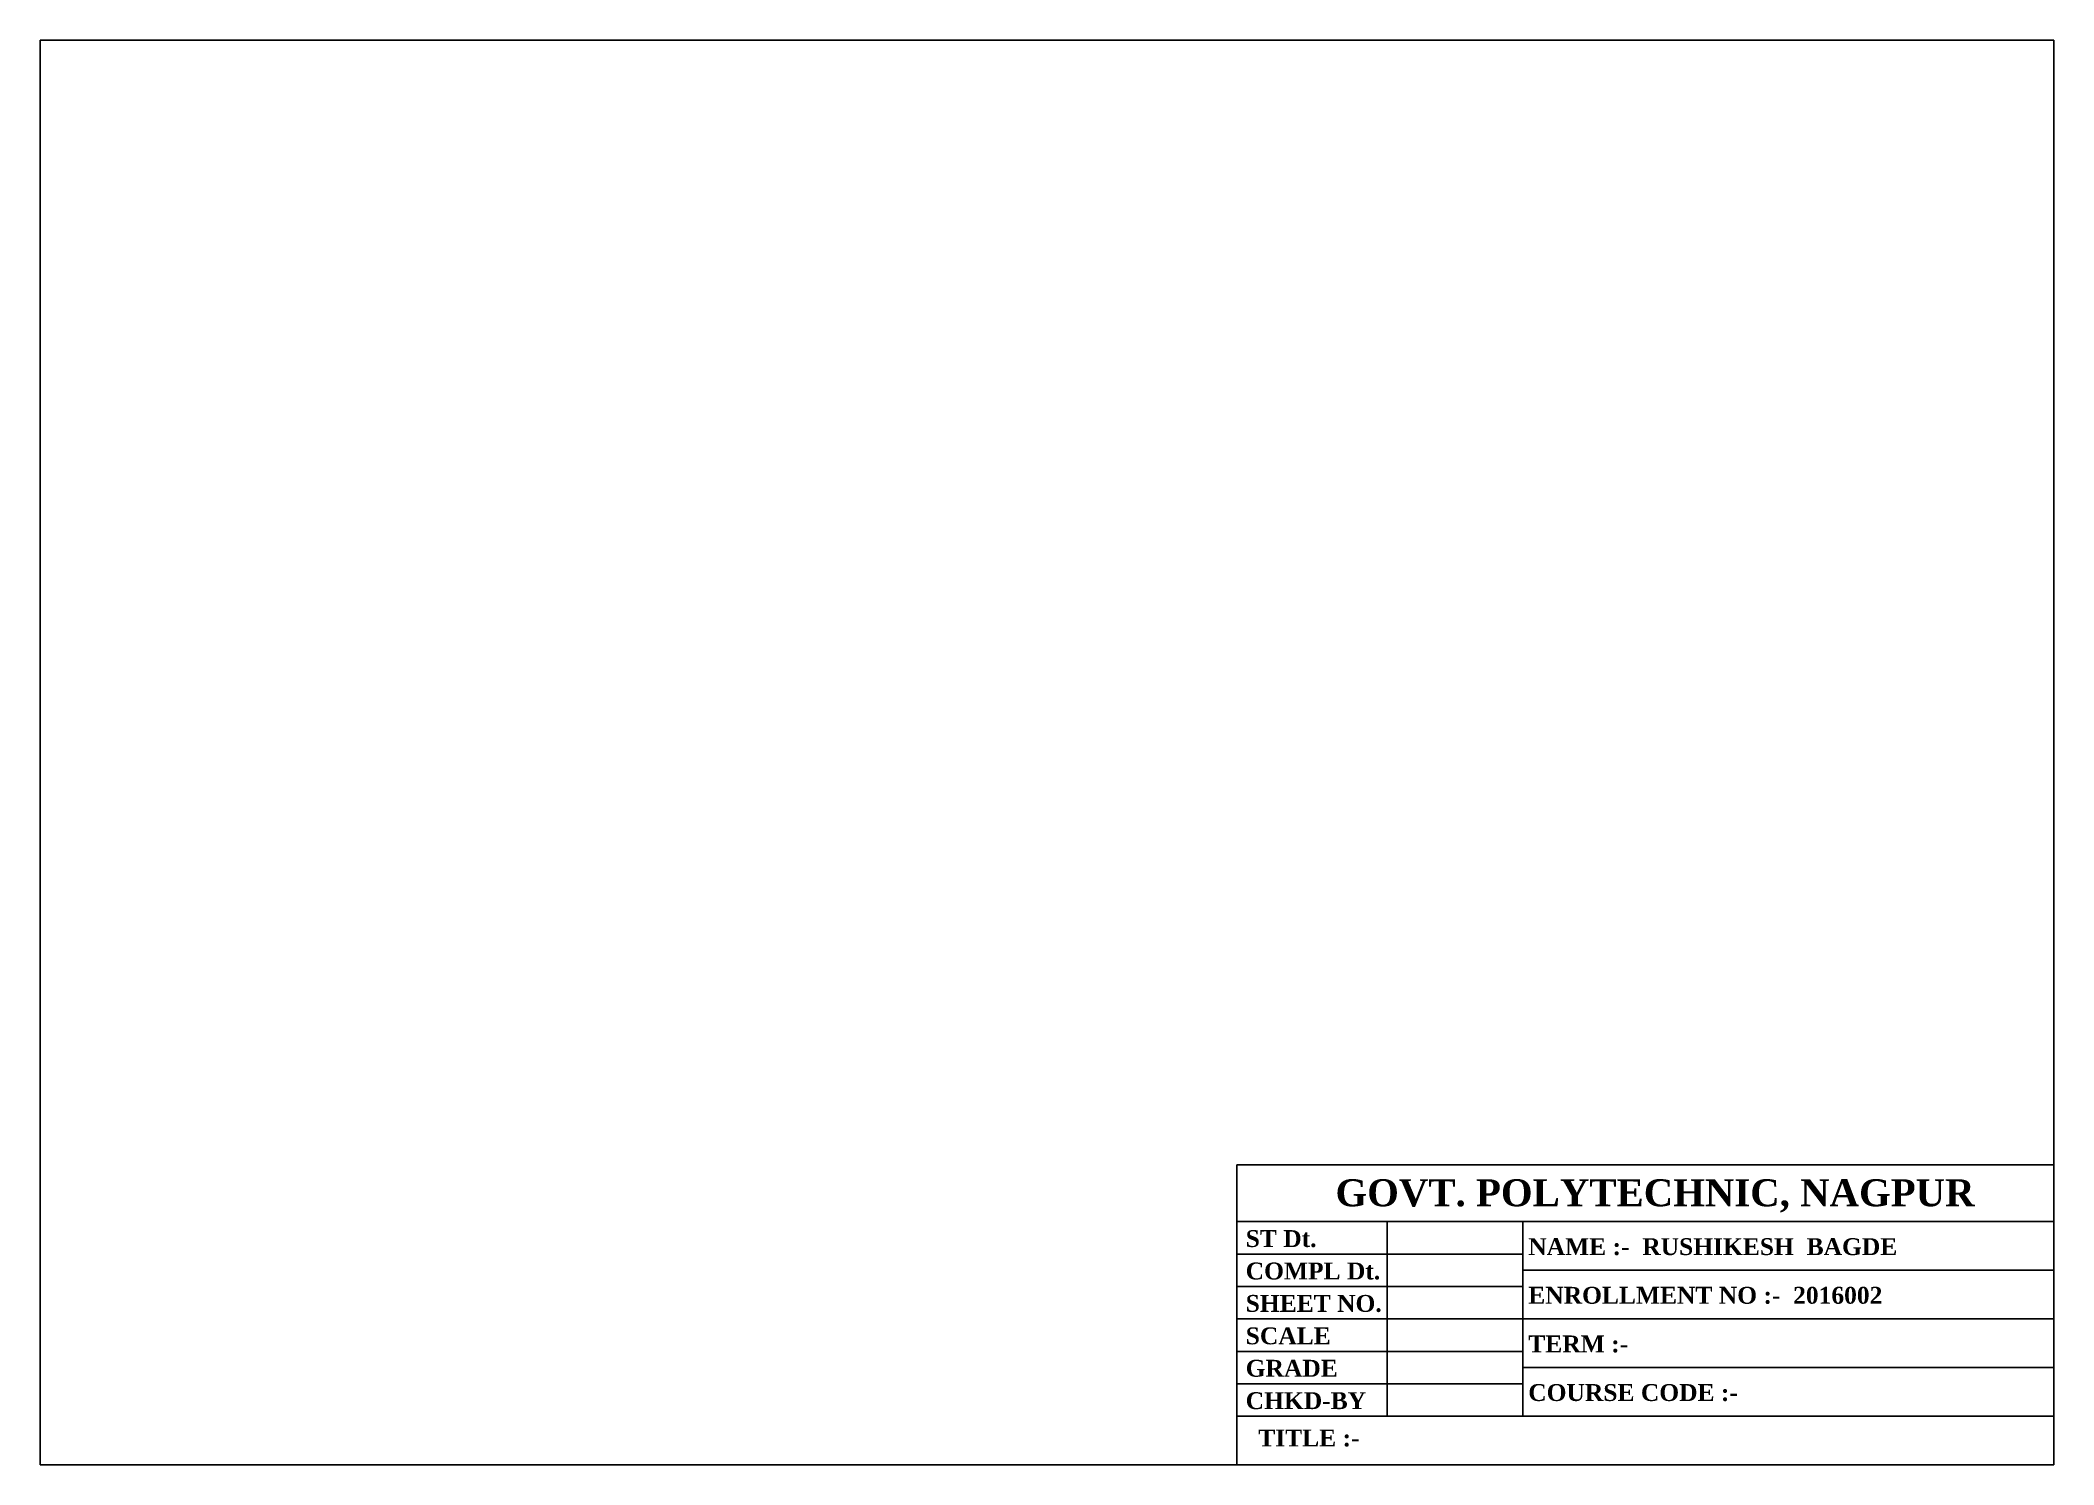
# Model space of a CAD drawing. Header units: millimetres. Extents: x -148 to 149, y 68 to 278.
import ezdxf

# ---------------------------------------------------------------- set-up
doc = ezdxf.new("R2010")
doc.units = ezdxf.units.MM
doc.styles.get("Standard").update_dxf_attribs({"font": 'arial.ttf'})

msp = doc.modelspace()

# ---------------------------------------------------------------- linework, layer by layer
for p, q in [((-148.22, 278.37), (-148.22, 68.37)), ((148.78, 278.37), (-148.22, 278.37)), ((148.78, 68.37), (148.78, 278.37)), ((28.3, 68.37), (28.3, 112.57)), ((28.3, 112.57), (148.78, 112.57)), ((148.78, 112.57), (148.78, 104.2)), ((148.78, 104.2), (28.3, 104.2)), ((50.48, 75.52), (50.48, 104.2)), ((70.49, 75.52), (70.49, 104.2)), ((70.49, 99.42), (28.3, 99.42)), ((148.78, 97.03), (70.49, 97.03)), ((70.49, 94.64), (28.3, 94.64)), ((70.49, 89.86), (28.3, 89.86)), ((148.78, 89.86), (28.3, 89.86)), ((70.49, 85.08), (28.3, 85.08)), ((70.49, 80.3), (28.3, 80.3)), ((148.78, 82.69), (70.49, 82.69)), ((148.78, 75.52), (28.3, 75.52)), ((-148.22, 68.37), (148.78, 68.37)), ((148.78, 68.37), (28.3, 68.37))]:
    msp.add_line(p, q)

# ---------------------------------------------------------------- texts
at = {"attachment_point": 1}
for s, width, insert, char_height in [('{\\fTimes New Roman|b1|i0|c0|p18;GOVT. POLYTECHNIC, NAGPUR}', 98.5096, (42.83, 110.45), 3.9838), ('{\\fTimes New Roman|b1|i0|c0|p18;ST Dt.}', 23.1638, (29.59, 102.95), 2.4899), ('{\\fTimes New Roman|b1|i0|c0|p18;NAME :-  RUSHIKESH  BAGDE}', 61.0227, (71.27, 101.76), 2.4899), ('{\\fTimes New Roman|b1|i0|c0|p18;COMPL Dt.}', 23.1638, (29.59, 98.17), 2.4899), ('{\\fTimes New Roman|b1|i0|c0|p18;SHEET NO.}', 23.1638, (29.59, 93.39), 2.4899), ('{\\fTimes New Roman|b1|i0|c0|p18;ENROLLMENT NO :-  2016002}', 56.3869, (71.27, 94.59), 2.4899), ('{\\fTimes New Roman|b1|i0|c0|p18;SCALE}', 23.1638, (29.59, 88.61), 2.4899), ('{\\fTimes New Roman|b1|i0|c0|p18;TERM :-}', 38.4876, (71.27, 87.42), 2.4899), ('{\\fTimes New Roman|b1|i0|c0|p18;GRADE}', 23.1638, (29.59, 83.83), 2.4899), ('{\\fTimes New Roman|b1|i0|c0|p18;COURSE CODE :-}', 38.4876, (71.27, 80.25), 2.4899), ('{\\fTimes New Roman|b1|i0|c0|p18;CHKD-BY}', 23.1638, (29.59, 79.05), 2.4899), ('{\\fTimes New Roman|b1|i0|c0|p18;TITLE :-}', 23.1638, (31.44, 73.55), 2.4899)]:
    msp.add_mtext_dynamic_manual_height_columns(s, width=width, gutter_width=12.5, heights=[0], dxfattribs=dict(at, insert=insert, char_height=char_height))

doc.saveas('drawing.dxf')
